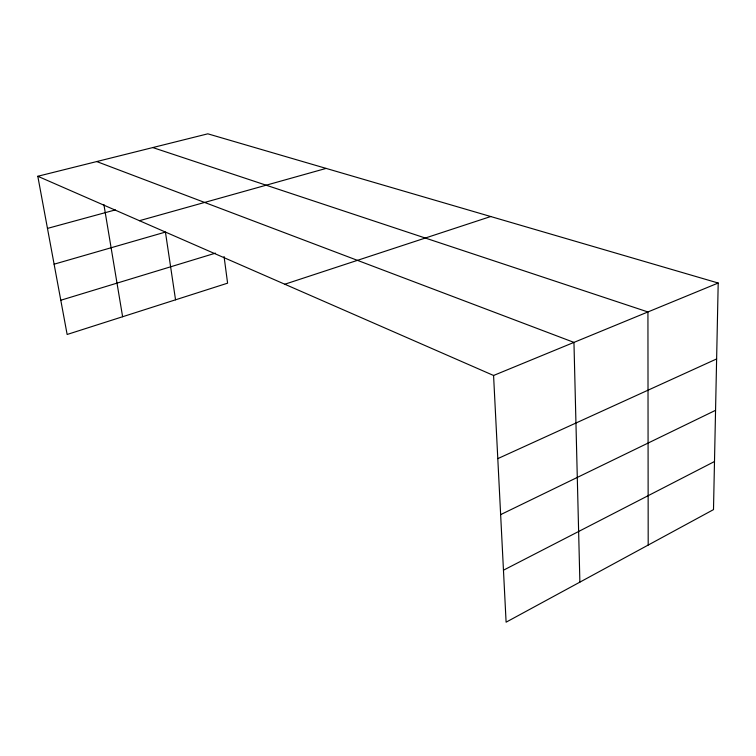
<?xml version="1.0" encoding="UTF-8"?>
<svg xmlns="http://www.w3.org/2000/svg" width="756" height="756" viewBox="0 0 756 756"><rect width="100%" height="100%" fill="white"/><g stroke="black" fill="none" stroke-linecap="round" stroke-linejoin="round"><path stroke-width="1.13" d="M37.8 176.271L207.824 133.821L718.2 283.027L713.494 509.62L506.104 622.179L493.573 375.477L37.8 176.271L67.142 334.473L227.594 283.169L224.069 256.549M503.468 570.194L714.486 461.529M500.642 514.628L715.554 410.319M497.798 458.627L716.622 358.939M493.573 375.477L718.2 283.027M284.814 284.228L490.71 216.528M60.792 300.245L215.46 253.156M54.101 264.194L165.432 232.083L175.543 299.811M139.444 220.695L326.11 168.408M47.467 228.406L115.356 209.903M152.797 147.562L647.93 311.954L648.194 545.057M96.721 161.557L573.955 342.392L579.88 582.129M103.893 204.536L122.614 316.736"/></g></svg>
